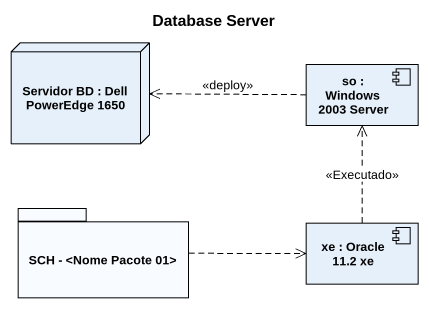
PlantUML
@startuml
title Database Server
node "Servidor BD : Dell PowerEdge 1650" as Servidor_BD
component "so : Windows 2003 Server" as so
package "SCH - <Nome Pacote 01>" as SCH_Nome_Pacote_01 {
}
component "xe : Oracle 11.2 xe" as xe
so .left.> Servidor_BD : <<deploy>>
SCH_Nome_Pacote_01 .right.> xe
xe .up.> so : <<Executado>>
@enduml
